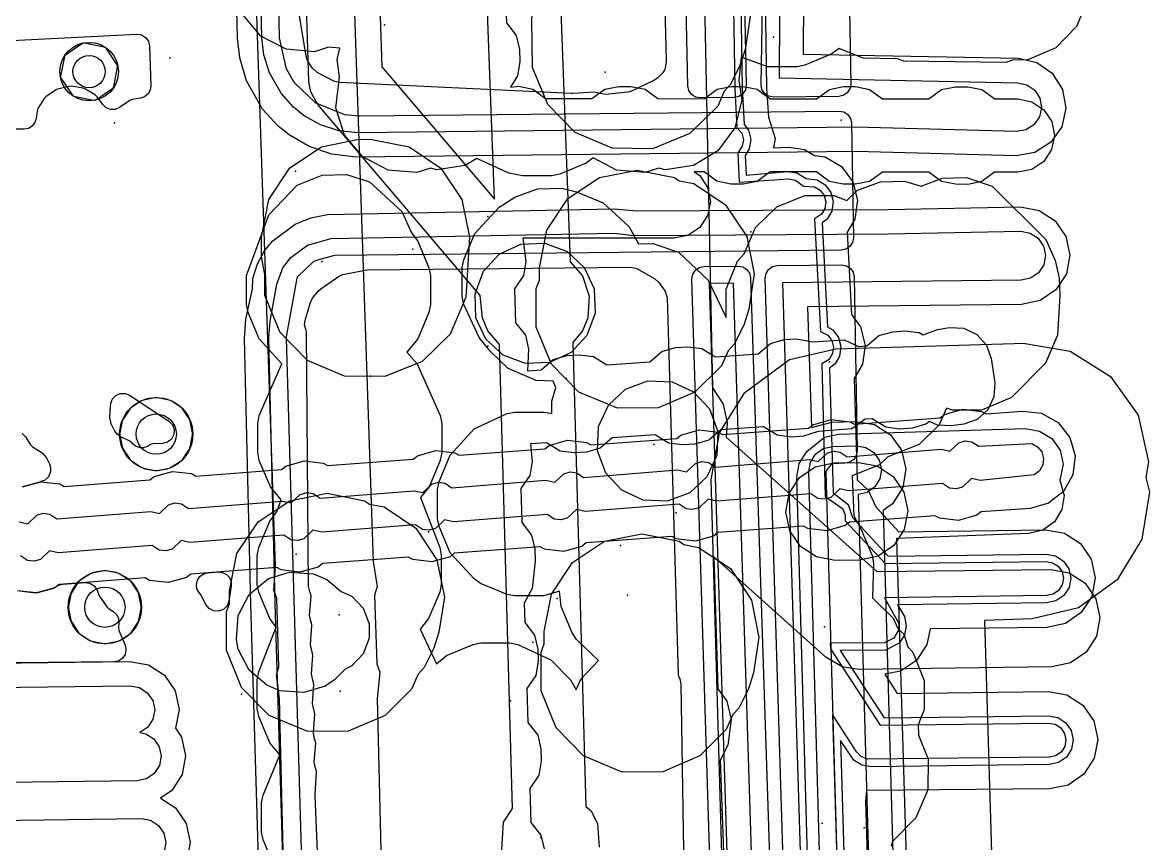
# Model space of a CAD drawing. Header units: metres. Extents: x 17722 to 17999, y 13535 to 15917.
# Drawn here: x 17804.98 to 17851.13, y 14642.49 to 14676.13 of the extents above; entities that cross this region are included whole.
import ezdxf

# ---------------------------------------------------------------- set-up
doc = ezdxf.new("R2010")
doc.units = ezdxf.units.M
for name, color, linetype in [('AI_GREENING_ALLOWED_ZONE', 4, 'Continuous'), ('AI_GREENING_EXCLUSIONS', 1, 'Continuous'), ('AI_GREENING_LAWN', 82, 'Continuous'), ('AI_GREENING_REJECTED', 6, 'Continuous'), ('AI_GREENING_SHRUBS', 92, 'Continuous')]:
    doc.layers.add(name, color=color, linetype=linetype)

# ---------------------------------------------------------------- blocks, each defined once
blk = doc.blocks.new('AI_SHRUB')
for radius in [1, 0.55]:
    blk.add_circle((0, 0), radius)

msp = doc.modelspace()

# ---------------------------------------------------------------- linework, layer by layer
at = {"layer": 'AI_GREENING_ALLOWED_ZONE'}
for points in [[(17804.266, 14675.38), (17809.653, 14675.649), (17809.848, 14675.62), (17810.017, 14675.517), (17810.133, 14675.357), (17810.178, 14675.165), (17810.23, 14673.535), (17810.203, 14673.356), (17810.115, 14673.199), (17809.976, 14673.083), (17809.805, 14673.024), (17809.472, 14672.974), (17809.369, 14672.933), (17808.949, 14672.645), (17808.772, 14672.568), (17808.579, 14672.564), (17808.399, 14672.633), (17808.259, 14672.766), (17808.035, 14673.078), (17807.965, 14673.144), (17807.552, 14673.401), (17807.461, 14673.436), (17806.981, 14673.515), (17806.885, 14673.512), (17806.41, 14673.402), (17806.322, 14673.362), (17805.927, 14673.079), (17805.86, 14673.008), (17805.607, 14672.601), (17805.571, 14672.498), (17805.538, 14672.198), (17805.485, 14672.024), (17805.374, 14671.881), (17805.219, 14671.786), (17805.041, 14671.753), (17804.352, 14671.753)], [(17804.967, 14659.294), (17805.092, 14659.157), (17805.297, 14658.826), (17805.373, 14658.748), (17805.778, 14658.489), (17805.955, 14658.292), (17806.079, 14658.045), (17806.126, 14657.895), (17806.125, 14657.738), (17806.121, 14657.714), (17806.038, 14657.511), (17805.876, 14657.363), (17805.723, 14657.316), (17805.724, 14657.313), (17804.973, 14657.101)], [(17804.857, 14652.837), (17805.501, 14652.761), (17805.598, 14652.769), (17806.254, 14652.954), (17806.34, 14652.997), (17806.358, 14653.012), (17806.486, 14653.085), (17806.63, 14653.118), (17807.527, 14653.185), (17807.735, 14653.157), (17807.913, 14653.045), (17808.029, 14652.87), (17808.119, 14652.642), (17808.147, 14652.59), (17808.44, 14652.177), (17808.51, 14652.111), (17808.691, 14651.996), (17808.822, 14651.877), (17808.903, 14651.719), (17808.924, 14651.543), (17808.91, 14651.304), (17808.929, 14651.192), (17809.173, 14650.621), (17809.213, 14650.43), (17809.177, 14650.238), (17809.07, 14650.075), (17808.909, 14649.965), (17808.717, 14649.925), (17804.707, 14649.887)]]:
    msp.add_lwpolyline(points, dxfattribs=at)
for points in [[(17808.591, 14660.453), (17808.59, 14660.528), (17808.663, 14660.709), (17808.8, 14660.848), (17808.98, 14660.924), (17809.175, 14660.926), (17809.355, 14660.852), (17810.97, 14659.794), (17811.117, 14659.645), (17811.191, 14659.45), (17811.178, 14659.241), (17811.081, 14659.056), (17810.916, 14658.927), (17810.713, 14658.876), (17810.33, 14658.863), (17810.22, 14658.833), (17810.09, 14658.761), (17809.923, 14658.706), (17809.748, 14658.711), (17809.585, 14658.776), (17809.455, 14658.893), (17809.449, 14658.901), (17809.366, 14658.969), (17808.979, 14659.168), (17808.852, 14659.261), (17808.761, 14659.389), (17808.61, 14659.69), (17808.557, 14659.939), (17808.583, 14660.454), (17808.591, 14660.453)], [(17812.208, 14652.767), (17812.121, 14652.925), (17812.096, 14653.104), (17812.136, 14653.281), (17812.236, 14653.431), (17812.383, 14653.536), (17812.558, 14653.582), (17812.988, 14653.614), (17813.166, 14653.595), (17813.326, 14653.515), (17813.448, 14653.384), (17813.515, 14653.218), (17813.52, 14653.039), (17813.425, 14652.422), (17813.351, 14652.227), (17813.203, 14652.08), (17813.009, 14652.005), (17812.8, 14652.016), (17812.615, 14652.111), (17812.484, 14652.274), (17812.28, 14652.679), (17812.208, 14652.767)]]:
    msp.add_lwpolyline(points, close=True, dxfattribs=at)
at = {"layer": 'AI_GREENING_EXCLUSIONS'}
for points in [[(17836.976, 14679.4), (17836.945, 14674.831), (17845.753, 14674.661), (17846.515, 14674.493), (17847.155, 14674.046), (17847.575, 14673.389), (17847.711, 14672.62), (17847.543, 14671.858), (17847.097, 14671.218), (17846.439, 14670.798), (17845.671, 14670.662), (17839.103, 14670.838), (17818.632, 14670.607), (17817.643, 14670.735), (17816.722, 14671.047), (17815.893, 14671.523), (17815.447, 14671.879), (17814.804, 14672.576), (17814.143, 14673.744), (17813.87, 14674.685), (17813.782, 14675.482), (17812.802, 14717.403)], [(17836.006, 14681.703), (17835.973, 14673.861), (17845.732, 14673.661), (17846.113, 14673.577), (17846.433, 14673.354), (17846.643, 14673.025), (17846.712, 14672.641), (17846.628, 14672.26), (17846.404, 14671.94), (17846.075, 14671.73), (17845.691, 14671.661), (17839.108, 14671.842), (17818.722, 14671.603), (17817.927, 14671.694), (17817.186, 14671.933), (17816.517, 14672.304), (17816.071, 14672.66), (17815.564, 14673.226), (17815.092, 14674.06), (17814.863, 14674.808), (17814.782, 14675.505), (17813.802, 14717.432)], [(17832.471, 14698.025), (17833.233, 14661.154), (17833.679, 14660.496), (17833.831, 14659.731), (17833.803, 14659.144), (17839.961, 14653.627), (17847.08, 14653.721), (17847.848, 14653.579), (17848.502, 14653.154), (17848.944, 14652.511), (17849.107, 14651.748), (17848.965, 14650.981), (17848.54, 14650.326), (17847.897, 14649.884), (17847.133, 14649.722), (17839.234, 14649.617), (17838.544, 14649.73), (17837.872, 14650.128), (17833.29, 14654.234), (17833.459, 14648.832), (17833.821, 14648.326), (17833.997, 14647.566), (17833.863, 14646.518), (17833.551, 14645.899), (17834.087, 14631.212)], [(17819.464, 14681.35), (17819.69, 14674.316), (17824.309, 14668.887), (17823.692, 14685.336)], [(17826.69, 14685.434), (17827.407, 14666.326), (17827.905, 14665.75), (17828.19, 14664.917), (17828.131, 14664.031), (17827.905, 14663.49), (17827.515, 14663.022), (17828.044, 14644.009), (17828.262, 14643.821), (17828.526, 14643.299), (17828.597, 14642.339)], [(17816.243, 14617.822), (17815.502, 14648.43), (17815.374, 14649.404), (17815.471, 14649.714), (17815.437, 14651.136), (17815.389, 14652.536), (17815.268, 14652.851), (17815.343, 14653.866), (17814.365, 14682.457)], [(17816.243, 14617.822), (17815.502, 14648.43), (17815.374, 14649.404), (17815.471, 14649.714), (17815.437, 14651.136), (17815.389, 14652.536), (17815.268, 14652.851), (17815.343, 14653.866), (17814.365, 14682.457)], [(17818.378, 14682.123), (17819.339, 14654.046), (17819.499, 14653.015), (17819.395, 14652.665), (17819.482, 14649.85), (17819.607, 14649.509), (17819.503, 14648.435), (17820.242, 14617.931)], [(17818.378, 14682.123), (17819.339, 14654.046), (17819.499, 14653.015), (17819.395, 14652.665), (17819.482, 14649.85), (17819.607, 14649.509), (17819.503, 14648.435), (17820.242, 14617.931)], [(17834.019, 14681.662), (17834.153, 14673.427), (17834.239, 14671.832), (17834.435, 14671.59), (17834.5, 14671.325), (17834.458, 14671.055), (17834.272, 14670.79), (17834.323, 14669.59), (17836.369, 14669.725), (17836.637, 14669.672), (17836.958, 14669.426), (17837.417, 14669.396), (17837.651, 14669.257), (17837.815, 14669.038), (17837.882, 14668.774), (17837.843, 14668.503), (17837.704, 14668.268), (17837.418, 14668.088), (17837.663, 14663.463), (17837.966, 14663.314), (17838.13, 14663.095), (17838.197, 14662.831), (17838.158, 14662.56), (17838.019, 14662.325), (17837.718, 14662.141), (17837.854, 14656.703), (17838.555, 14656.208), (17838.668, 14655.959), (17838.677, 14655.715), (17840.305, 14653.957), (17846.901, 14654.044), (17847.169, 14653.994), (17847.398, 14653.846), (17847.553, 14653.62), (17847.61, 14653.353), (17847.56, 14653.085), (17847.412, 14652.856), (17847.186, 14652.701), (17846.919, 14652.644), (17840.285, 14652.556), (17840.863, 14651.506), (17840.851, 14651.233), (17840.667, 14650.905), (17840.278, 14650.707), (17838.06, 14650.693), (17838.066, 14650.463), (17840.101, 14647.33), (17847.005, 14647.421), (17847.274, 14647.372), (17847.503, 14647.223), (17847.658, 14646.998), (17847.715, 14646.731), (17847.665, 14646.462), (17847.516, 14646.233), (17847.291, 14646.078), (17847.024, 14646.022), (17839.579, 14645.94), (17839.328, 14646.048), (17839.137, 14646.244), (17838.147, 14647.769), (17839.851, 14590.662)], [(17824.608, 14642.228), (17824.674, 14643.364), (17825.045, 14643.924), (17824.516, 14662.931), (17824.035, 14663.49), (17823.809, 14664.031), (17823.724, 14664.945), (17817.065, 14672.772), (17816.78, 14673.283), (17816.708, 14673.696), (17816.466, 14681.254)], [(17834.325, 14681.427), (17834.453, 14673.434), (17834.536, 14671.951), (17834.708, 14671.717), (17834.8, 14671.338), (17834.74, 14670.952), (17834.577, 14670.685), (17834.612, 14669.867), (17836.302, 14670.023), (17836.689, 14669.972), (17837.076, 14669.732), (17837.517, 14669.679), (17837.852, 14669.48), (17838.086, 14669.168), (17838.182, 14668.789), (17838.126, 14668.403), (17837.927, 14668.068), (17837.727, 14667.919), (17837.953, 14663.664), (17838.167, 14663.537), (17838.401, 14663.225), (17838.497, 14662.846), (17838.441, 14662.46), (17838.242, 14662.125), (17838.023, 14661.962), (17838.176, 14656.857), (17838.798, 14656.383), (17838.967, 14655.844), (17840.434, 14654.259), (17846.897, 14654.344), (17847.281, 14654.273), (17847.608, 14654.06), (17847.829, 14653.739), (17847.91, 14653.357), (17847.839, 14652.974), (17847.626, 14652.646), (17847.305, 14652.425), (17846.923, 14652.344), (17840.815, 14652.263), (17841.094, 14651.784), (17841.171, 14651.401), (17841.096, 14651.018), (17840.88, 14650.693), (17840.325, 14650.411), (17838.469, 14650.394), (17840.263, 14647.632), (17847.002, 14647.721), (17847.385, 14647.65), (17847.712, 14647.438), (17847.933, 14647.116), (17848.015, 14646.735), (17847.944, 14646.351), (17847.731, 14646.024), (17847.41, 14645.803), (17847.028, 14645.722), (17839.738, 14645.625), (17839.354, 14645.696), (17839.027, 14645.909), (17838.479, 14646.707), (17840.151, 14590.671)], [(17835.337, 14680.905), (17835.453, 14673.456), (17835.53, 14672.254), (17835.799, 14671.38), (17835.738, 14670.987), (17836.369, 14671.025), (17837.009, 14670.92), (17837.418, 14670.684), (17837.85, 14670.622), (17838.521, 14670.224), (17838.988, 14669.599), (17839.18, 14668.842), (17839.069, 14668.07), (17838.749, 14667.532), (17838.928, 14664.157), (17839.303, 14663.656), (17839.495, 14662.899), (17839.384, 14662.127), (17839.036, 14661.542), (17839.16, 14657.386), (17839.609, 14656.968), (17839.922, 14656.284), (17840.866, 14655.264), (17846.884, 14655.344), (17847.651, 14655.202), (17848.305, 14654.777), (17848.748, 14654.134), (17848.91, 14653.371), (17848.768, 14652.603), (17848.343, 14651.949), (17847.7, 14651.507), (17846.937, 14651.344), (17842.147, 14651.281), (17842.021, 14650.638), (17841.589, 14649.988), (17840.941, 14649.553), (17840.293, 14649.422), (17840.801, 14648.64), (17846.988, 14648.721), (17847.756, 14648.579), (17848.41, 14648.154), (17848.852, 14647.511), (17849.015, 14646.748), (17848.872, 14645.981), (17848.448, 14645.326), (17847.804, 14644.884), (17847.041, 14644.722), (17839.54, 14644.664), (17839.504, 14644.214), (17841.15, 14590.7)], [(17824.75, 14677.503), (17824.793, 14676.109), (17825.195, 14675.594), (17825.326, 14675.024), (17825.342, 14674.524), (17825.245, 14673.947), (17824.956, 14673.484), (17825.299, 14673.515), (17825.873, 14673.4), (17826.399, 14673.014), (17828.296, 14673.012), (17828.824, 14673.397), (17829.398, 14673.511), (17829.898, 14673.51), (17830.472, 14673.396), (17830.998, 14673.009), (17832.895, 14673.007), (17833.423, 14673.393), (17833.997, 14673.506), (17834.497, 14673.506), (17835.071, 14673.391), (17835.598, 14673.005), (17837.494, 14673.003), (17838.022, 14673.388), (17838.596, 14673.502), (17839.096, 14673.501), (17839.67, 14673.386), (17840.197, 14673), (17842.094, 14672.998), (17842.621, 14673.383), (17843.195, 14673.497), (17843.695, 14673.496), (17844.269, 14673.382), (17844.796, 14672.995), (17845.744, 14672.994), (17846.318, 14672.879), (17846.805, 14672.554), (17847.129, 14672.067), (17847.243, 14671.493), (17847.128, 14670.919), (17846.802, 14670.432), (17846.315, 14670.108), (17845.741, 14669.994), (17844.793, 14669.995), (17844.265, 14669.61), (17843.691, 14669.496), (17843.191, 14669.497), (17842.617, 14669.612), (17842.091, 14669.998), (17840.194, 14670), (17839.666, 14669.615), (17839.092, 14669.501), (17838.592, 14669.502), (17838.018, 14669.616), (17837.491, 14670.003), (17835.595, 14670.005), (17835.067, 14669.619), (17834.493, 14669.506), (17833.993, 14669.506), (17833.419, 14669.621), (17832.892, 14670.007), (17832.483, 14670.008), (17832.713, 14669.854), (17833.038, 14669.367), (17833.152, 14668.793), (17833.038, 14668.219), (17832.713, 14667.732), (17832.226, 14667.407), (17831.652, 14667.293), (17825.473, 14667.293), (17825.594, 14666.335), (17825.498, 14665.757), (17825.128, 14665.218), (17825.171, 14663.825), (17825.573, 14663.31), (17825.705, 14662.74), (17825.657, 14661.858), (17826.217, 14661.899), (17826.714, 14662.323), (17827.279, 14662.479), (17827.777, 14662.516), (17828.358, 14662.444), (17828.912, 14662.098), (17830.664, 14662.227), (17831.161, 14662.65), (17831.725, 14662.806), (17832.224, 14662.843), (17832.805, 14662.771), (17833.359, 14662.425), (17835.111, 14662.554), (17835.608, 14662.977), (17836.172, 14663.133), (17836.671, 14663.17), (17837.345, 14663.045), (17838.633, 14663.132), (17839.218, 14662.856), (17839.557, 14662.881), (17840.055, 14663.304), (17840.619, 14663.46), (17841.118, 14663.497), (17841.698, 14663.425), (17841.87, 14663.328), (17842.455, 14663.555), (17842.95, 14663.627), (17843.534, 14663.597), (17844.063, 14663.345), (17844.455, 14662.911), (17844.65, 14662.359), (17844.795, 14661.37), (17844.765, 14660.785), (17844.513, 14660.257), (17844.079, 14659.865), (17843.527, 14659.669), (17843.032, 14659.597), (17842.448, 14659.627), (17842.125, 14659.781), (17841.975, 14659.664), (17841.411, 14659.508), (17840.912, 14659.471), (17840.332, 14659.543), (17839.778, 14659.889), (17839.493, 14659.868), (17838.94, 14659.482), (17837.568, 14659.367), (17836.964, 14659.181), (17836.466, 14659.144), (17835.885, 14659.216), (17835.331, 14659.562), (17833.579, 14659.433), (17833.082, 14659.01), (17832.518, 14658.854), (17832.019, 14658.817), (17831.438, 14658.889), (17830.884, 14659.235), (17829.132, 14659.106), (17828.635, 14658.682), (17828.071, 14658.526), (17827.572, 14658.49), (17826.991, 14658.561), (17826.437, 14658.907), (17825.781, 14658.859), (17825.846, 14658.145), (17825.75, 14657.568), (17825.381, 14657.029), (17825.424, 14655.635), (17825.825, 14655.12), (17825.957, 14654.55), (17825.973, 14654.05), (17825.856, 14652.934), (17825.525, 14652.334), (17825.55, 14651.541), (17825.952, 14651.026), (17826.083, 14650.455), (17826.099, 14649.956), (17826.002, 14649.378), (17825.633, 14648.839), (17825.676, 14647.446), (17826.078, 14646.931), (17826.21, 14646.361), (17826.225, 14645.861), (17826.128, 14645.284), (17825.759, 14644.745), (17825.802, 14643.351), (17826.204, 14642.836), (17826.336, 14642.266)], [(17848.597, 14677.042), (17848.143, 14675.959), (17847.294, 14675.091), (17846.154, 14674.599), (17845.526, 14674.585), (17845.251, 14674.485), (17841.075, 14674.55), (17840.819, 14674.642), (17839.405, 14674.669), (17838.42, 14675.066), (17838.101, 14674.834), (17837.018, 14674.38), (17836.695, 14674.315), (17835.508, 14674.315), (17834.407, 14674.706), (17834.321, 14673.746), (17834.44, 14672.942), (17834.155, 14671.807), (17833.457, 14670.867), (17832.452, 14670.266), (17831.295, 14670.095), (17831.04, 14670.159), (17830.473, 14669.98), (17829.307, 14670.08), (17828.352, 14670.576), (17828.06, 14670.369), (17826.977, 14669.916), (17826.654, 14669.851), (17825.467, 14669.851), (17824.895, 14669.957), (17823.59, 14670.56), (17823.099, 14670.266), (17821.941, 14670.095), (17821.686, 14670.159), (17821.12, 14669.98), (17819.953, 14670.08), (17818.914, 14670.619), (17818.161, 14671.515), (17817.807, 14672.631), (17817.962, 14673.902), (17817.858, 14674.607), (17817.976, 14675.079), (17817.505, 14675.111), (17816.938, 14674.932), (17815.772, 14675.032), (17814.733, 14675.571), (17813.979, 14676.467)], [(17815.284, 14641.559), (17814.831, 14642.642), (17814.766, 14642.965), (17814.766, 14644.152), (17814.831, 14644.475), (17815.512, 14646.12), (17815.11, 14646.607), (17814.657, 14647.69), (17814.592, 14648.013), (17814.592, 14649.2), (17814.657, 14649.523), (17815.368, 14651.355), (17815.107, 14651.702), (17814.654, 14652.785), (17814.589, 14653.107), (17814.589, 14654.295), (17814.654, 14654.617), (17815.107, 14655.701), (17815.395, 14656.074), (17815.574, 14656.57), (17815.126, 14657.103), (17814.673, 14658.187), (17814.608, 14658.509), (17814.608, 14659.697), (17814.673, 14660.019), (17815.602, 14662.147), (17814.669, 14663.166), (17814.216, 14664.249), (17814.151, 14664.571), (17814.151, 14665.759), (17815.058, 14668.242), (17816.218, 14669.464), (17817.248, 14669.871), (17818.242, 14669.898), (17819.191, 14669.598), (17820.516, 14668.387), (17820.906, 14667.515), (17820.906, 14667.515), (17821.171, 14667.165), (17821.624, 14666.081), (17821.689, 14665.759), (17821.689, 14664.571), (17821.624, 14664.249), (17821.171, 14663.166), (17820.71, 14662.619), (17821.144, 14662.143), (17822.081, 14660.019), (17822.146, 14659.697), (17822.146, 14658.509), (17822.081, 14658.187), (17821.628, 14657.103), (17821.274, 14656.664), (17822.062, 14654.617), (17822.127, 14654.295), (17822.127, 14653.107), (17822.062, 14652.785), (17821.609, 14651.702), (17821.258, 14651.265), (17821.927, 14649.852), (17822.346, 14650.186), (17823.429, 14650.639), (17823.752, 14650.704), (17824.939, 14650.704), (17825.262, 14650.639), (17826.608, 14650.009), (17827.419, 14649.198), (17827.659, 14648.786), (17827.838, 14649.218), (17828.565, 14649.983), (17827.668, 14650.852), (17827.49, 14651.116), (17827.037, 14652.199), (17826.972, 14652.828), (17826.333, 14652.63), (17825.146, 14652.63), (17824.823, 14652.695), (17823.74, 14653.148), (17823.476, 14653.326), (17822.488, 14654.4), (17822.035, 14655.483), (17821.97, 14655.805), (17821.97, 14656.993), (17822.035, 14657.315), (17822.488, 14658.399), (17823.476, 14659.472), (17824.823, 14660.103), (17825.146, 14660.168), (17826.333, 14660.168), (17826.658, 14660.102), (17826.658, 14660.619), (17826.82, 14661.173), (17826.71, 14661.436), (17826.014, 14661.454), (17824.863, 14661.952), (17824.13, 14662.656), (17823.683, 14663.227), (17823.052, 14664.573), (17822.987, 14664.896), (17822.987, 14666.083), (17823.052, 14666.406), (17823.505, 14667.489), (17824.493, 14668.563), (17825.138, 14668.965), (17826.069, 14669.315), (17827.063, 14669.342), (17827.672, 14669.194), (17828.755, 14668.74), (17829.829, 14667.752), (17830.199, 14667.059), (17830.787, 14667.075), (17831.837, 14666.723), (17833.061, 14665.564), (17833.795, 14664.04), (17833.795, 14665.202), (17834.263, 14666.355), (17834.535, 14666.646), (17835.002, 14667.728), (17835.87, 14668.577), (17837.023, 14669.045), (17838.211, 14669.045), (17838.741, 14668.838), (17839.181, 14669.255), (17840.112, 14669.605), (17841.106, 14669.632), (17841.778, 14669.419), (17842.642, 14669.744), (17843.636, 14669.771), (17844.686, 14669.419), (17846.888, 14667.234), (17847.274, 14666.378), (17847.429, 14665.659), (17847.468, 14664.942), (17847.374, 14663.316), (17846.876, 14662.165), (17845.488, 14660.757), (17844.256, 14660.242), (17843.068, 14660.242), (17842.818, 14660.329), (17842.517, 14659.645), (17841.706, 14658.834), (17840.415, 14658.328), (17840.078, 14658.01), (17838.958, 14657.549), (17839.019, 14655.911), (17839.318, 14655.375), (17839.771, 14654.292), (17839.836, 14653.969), (17839.79, 14652.551), (17840.634, 14651.718), (17840.823, 14651.301), (17841.072, 14651.064), (17841.232, 14650.552), (17841.439, 14650.323), (17841.907, 14649.17), (17841.907, 14647.982), (17841.655, 14647.345), (17841.673, 14646.922), (17842.068, 14645.942), (17842.054, 14644.684), (17841.562, 14643.544), (17840.59, 14642.557), (17840.554, 14642.382)], [(17816.861, 14568.122), (17814.324, 14652.287), (17814.07, 14663.179), (17814.12, 14663.972), (17814.395, 14665.217), (17814.414, 14665.64), (17814.605, 14666.246), (17814.891, 14666.768), (17815.234, 14667.18), (17816.139, 14667.864), (17816.788, 14668.128), (17817.466, 14668.263), (17829.206, 14668.498), (17830.141, 14668.409), (17840.426, 14668.464), (17845.853, 14668.572), (17846.62, 14668.428), (17847.273, 14668.001), (17847.714, 14667.357), (17847.874, 14666.593), (17847.73, 14665.826), (17847.303, 14665.173), (17846.659, 14664.733), (17845.896, 14664.572), (17837.132, 14664.478), (17837.29, 14659.529), (17838.122, 14659.754), (17839.098, 14659.783), (17839.868, 14659.653), (17840.529, 14659.238), (17840.982, 14658.602), (17841.156, 14657.842), (17841.026, 14657.072), (17840.612, 14656.411), (17840.227, 14656.137), (17841.133, 14624.119)], [(17817.868, 14568.054), (17815.324, 14652.324), (17815.069, 14663.203), (17815.117, 14663.896), (17815.385, 14665.401), (17815.636, 14666.079), (17815.964, 14666.497), (17816.646, 14667.002), (17817.62, 14667.275), (17829.225, 14667.499), (17830.019, 14667.407), (17840.437, 14667.464), (17845.863, 14667.572), (17846.247, 14667.5), (17846.574, 14667.287), (17846.794, 14666.965), (17846.874, 14666.583), (17846.802, 14666.199), (17846.589, 14665.872), (17846.267, 14665.652), (17845.885, 14665.572), (17836.102, 14665.467), (17837.383, 14624.111)], [(17835.422, 14623.578), (17834.101, 14665.446), (17833.101, 14665.436), (17836.253, 14563.714)], [(17834.164, 14622.914), (17833.187, 14657.392), (17833.521, 14659.314), (17834.565, 14660.962), (17836.391, 14662.324), (17838.293, 14662.76), (17845.598, 14662.974), (17845.957, 14662.985), (17847.881, 14662.66), (17849.534, 14661.624), (17850.665, 14660.034), (17851.101, 14658.133), (17850.991, 14657.481), (17851.134, 14656.882), (17850.827, 14654.956), (17849.806, 14653.293), (17848.227, 14652.148), (17846.329, 14651.694), (17844.371, 14651.619), (17846.909, 14567.927)], [(17804.973, 14657.101), (17805.724, 14657.313), (17806.499, 14657.221), (17806.676, 14657.122), (17810.19, 14657.386), (17810.367, 14657.525), (17811.118, 14657.737), (17811.893, 14657.645), (17812.07, 14657.546), (17815.585, 14657.81), (17815.762, 14657.949), (17816.513, 14658.161), (17817.288, 14658.069), (17817.465, 14657.97), (17820.98, 14658.234), (17821.157, 14658.373), (17821.908, 14658.585), (17822.683, 14658.493), (17822.86, 14658.394), (17826.374, 14658.658), (17826.551, 14658.797), (17827.302, 14659.009), (17828.077, 14658.917), (17828.254, 14658.818), (17831.769, 14659.081), (17831.946, 14659.221), (17832.697, 14659.433), (17833.472, 14659.341), (17833.649, 14659.242), (17837.164, 14659.505), (17837.341, 14659.645), (17838.092, 14659.857), (17838.867, 14659.765), (17839.044, 14659.666), (17842.558, 14659.929), (17842.735, 14660.069), (17843.486, 14660.281), (17844.261, 14660.189), (17844.439, 14660.09), (17845.94, 14660.208), (17846.715, 14660.116), (17847.396, 14659.734), (17847.879, 14659.122), (17848.091, 14658.37), (17847.999, 14657.596), (17847.618, 14656.915), (17847.005, 14656.432), (17846.254, 14656.22), (17844.241, 14656.074), (17844.064, 14655.935), (17843.313, 14655.723), (17842.538, 14655.815), (17842.361, 14655.914), (17838.846, 14655.65), (17838.669, 14655.511), (17837.918, 14655.299), (17837.143, 14655.391), (17836.966, 14655.49), (17833.452, 14655.226), (17833.275, 14655.087), (17832.524, 14654.875), (17831.749, 14654.967), (17831.572, 14655.066), (17828.057, 14654.802), (17827.88, 14654.663), (17827.129, 14654.451), (17826.354, 14654.543), (17826.177, 14654.642), (17822.662, 14654.378), (17822.485, 14654.239), (17821.734, 14654.027), (17820.959, 14654.119), (17820.782, 14654.218), (17817.268, 14653.954), (17817.091, 14653.815), (17816.34, 14653.603), (17815.565, 14653.695), (17815.388, 14653.794), (17811.873, 14653.53), (17811.696, 14653.391), (17810.945, 14653.179), (17810.17, 14653.271), (17809.993, 14653.37), (17806.478, 14653.106), (17806.301, 14652.967), (17805.55, 14652.755), (17804.775, 14652.847)], [(17837.663, 14623.019), (17836.686, 14657.478), (17836.787, 14658.054), (17837.1, 14658.549), (17837.825, 14659.131), (17838.395, 14659.262), (17846.059, 14659.486), (17846.636, 14659.389), (17847.132, 14659.078), (17847.472, 14658.601), (17847.603, 14658.031), (17847.457, 14657.377), (17847.637, 14656.748), (17847.545, 14656.17), (17847.238, 14655.671), (17846.764, 14655.328), (17846.195, 14655.192), (17840.767, 14654.983), (17843.515, 14564.357)], [(17804.834, 14655.673), (17805.193, 14655.592), (17805.563, 14655.943), (17805.826, 14656.017), (17806.097, 14655.985), (17806.38, 14655.795), (17810.229, 14656.097), (17810.588, 14656.016), (17810.957, 14656.367), (17811.22, 14656.441), (17811.491, 14656.409), (17811.774, 14656.219), (17815.624, 14656.521), (17815.982, 14656.44), (17816.352, 14656.791), (17816.615, 14656.865), (17816.886, 14656.833), (17817.169, 14656.643), (17821.018, 14656.945), (17821.377, 14656.864), (17821.747, 14657.215), (17822.01, 14657.289), (17822.281, 14657.257), (17822.564, 14657.066), (17826.413, 14657.369), (17826.772, 14657.288), (17827.141, 14657.639), (17827.404, 14657.713), (17827.676, 14657.681), (17827.958, 14657.49), (17831.808, 14657.793), (17832.166, 14657.712), (17832.536, 14658.063), (17832.799, 14658.137), (17833.07, 14658.105), (17833.353, 14657.914), (17837.203, 14658.217), (17837.561, 14658.136), (17837.931, 14658.487), (17838.194, 14658.561), (17838.465, 14658.528), (17838.748, 14658.338), (17842.597, 14658.641), (17842.956, 14658.56), (17843.325, 14658.91), (17843.588, 14658.985), (17843.86, 14658.952), (17844.143, 14658.762), (17846.313, 14658.879), (17846.552, 14658.746), (17846.721, 14658.531), (17846.795, 14658.269), (17846.763, 14657.997), (17846.629, 14657.759), (17846.415, 14657.59), (17844.202, 14657.363), (17843.844, 14657.444), (17843.474, 14657.093), (17843.211, 14657.019), (17842.94, 14657.051), (17842.657, 14657.241), (17838.808, 14656.939), (17838.449, 14657.02), (17838.079, 14656.669), (17837.816, 14656.595), (17837.545, 14656.627), (17837.262, 14656.817), (17833.413, 14656.515), (17833.054, 14656.596), (17832.685, 14656.245), (17832.422, 14656.171), (17832.151, 14656.203), (17831.868, 14656.393), (17828.018, 14656.091), (17827.66, 14656.172), (17827.29, 14655.821), (17827.027, 14655.747), (17826.756, 14655.779), (17826.473, 14655.969), (17822.624, 14655.667), (17822.265, 14655.748), (17821.895, 14655.397), (17821.632, 14655.323), (17821.361, 14655.355), (17821.078, 14655.545), (17817.229, 14655.243), (17816.87, 14655.324), (17816.501, 14654.973), (17816.238, 14654.899), (17815.967, 14654.931), (17815.684, 14655.121), (17811.834, 14654.819), (17811.476, 14654.9), (17811.106, 14654.549), (17810.843, 14654.475), (17810.572, 14654.507), (17810.289, 14654.698), (17806.439, 14654.395), (17806.081, 14654.476), (17805.711, 14654.125), (17805.448, 14654.051), (17805.177, 14654.083), (17804.894, 14654.274)], [(17838.131, 14624.134), (17837.181, 14657.727), (17837.246, 14658.111), (17837.453, 14658.442), (17837.771, 14658.667), (17838.151, 14658.754), (17839.128, 14658.783), (17839.512, 14658.718), (17839.843, 14658.511), (17840.069, 14658.193), (17840.157, 14657.813), (17840.092, 14657.428), (17839.884, 14657.097), (17839.566, 14656.871), (17839.208, 14656.789), (17840.133, 14624.09)], [(17801.576, 14649.848), (17809.363, 14649.951), (17810.131, 14649.809), (17810.785, 14649.384), (17811.227, 14648.741), (17811.39, 14647.978), (17811.246, 14647.208), (17811.493, 14646.849), (17811.655, 14646.086), (17811.513, 14645.318), (17811.088, 14644.664), (17810.624, 14644.345), (17811.241, 14643.944), (17811.683, 14643.301), (17811.845, 14642.538), (17811.703, 14641.77)], [(17801.487, 14648.847), (17809.376, 14648.951), (17809.76, 14648.88), (17810.087, 14648.668), (17810.308, 14648.346), (17810.39, 14647.964), (17810.319, 14647.581), (17810.106, 14647.254), (17809.785, 14647.033), (17810.026, 14646.988), (17810.353, 14646.776), (17810.574, 14646.454), (17810.655, 14646.073), (17810.584, 14645.689), (17810.372, 14645.362), (17810.05, 14645.141), (17809.669, 14645.059), (17802.122, 14644.96)], [(17801.859, 14643.406), (17809.832, 14643.511), (17810.216, 14643.44), (17810.543, 14643.228), (17810.764, 14642.906), (17810.845, 14642.525), (17810.774, 14642.141)]]:
    msp.add_lwpolyline(points, dxfattribs=at)
for points in [[(17829.994, 14680.72), (17831.726, 14680.397), (17832.326, 14680.162), (17833.115, 14679.685), (17833.624, 14679.295), (17834.491, 14677.997), (17834.796, 14676.467), (17834.574, 14675.026), (17834.362, 14674.371), (17833.97, 14673.581), (17833.721, 14673.313), (17833.449, 14672.701), (17832.305, 14671.578), (17830.782, 14670.958), (17829.121, 14670.973), (17827.613, 14671.621), (17826.49, 14672.765), (17825.87, 14674.287), (17825.831, 14676.249), (17825.958, 14677.804), (17826.669, 14679.193), (17827.859, 14680.204), (17829.344, 14680.683), (17829.994, 14680.72)], [(17822.975, 14668.869), (17823.279, 14667.338), (17823.132, 14664.871), (17822.485, 14663.362), (17821.341, 14662.239), (17819.819, 14661.619), (17818.158, 14661.635), (17816.649, 14662.282), (17815.526, 14663.426), (17814.906, 14664.948), (17814.906, 14665.791), (17814.757, 14666.541), (17814.757, 14667.343), (17815.061, 14668.874), (17815.929, 14670.171), (17817.226, 14671.039), (17818.757, 14671.343), (17819.279, 14671.338), (17820.81, 14671.034), (17822.107, 14670.166), (17822.975, 14668.869)], [(17828.613, 14669.778), (17830.144, 14670.082), (17831.675, 14669.778), (17831.874, 14669.645), (17832.477, 14669.525), (17833.775, 14668.658), (17834.642, 14667.36), (17834.946, 14665.829), (17834.725, 14664.388), (17834.513, 14663.733), (17834.12, 14662.944), (17833.872, 14662.676), (17833.599, 14662.064), (17832.519, 14660.983), (17831.01, 14660.336), (17829.35, 14660.32), (17827.764, 14660.983), (17826.64, 14662.127), (17826.02, 14663.65), (17826.02, 14665.233), (17826.144, 14665.569), (17826.144, 14666.082), (17826.449, 14667.613), (17827.316, 14668.911), (17828.613, 14669.778)], [(17827.982, 14666.092), (17828.391, 14665.21), (17828.43, 14664.224), (17828.089, 14663.307), (17827.442, 14662.608), (17826.56, 14662.199), (17825.574, 14662.16), (17824.657, 14662.501), (17823.958, 14663.148), (17823.549, 14664.03), (17823.51, 14665.016), (17823.851, 14665.933), (17824.498, 14666.632), (17825.38, 14667.041), (17826.366, 14667.08), (17827.283, 14666.739), (17827.982, 14666.092)], [(17833.109, 14660.293), (17833.45, 14659.376), (17833.411, 14658.39), (17833.002, 14657.508), (17832.303, 14656.861), (17831.386, 14656.52), (17830.4, 14656.559), (17829.518, 14656.968), (17828.871, 14657.667), (17828.53, 14658.584), (17828.569, 14659.57), (17828.978, 14660.452), (17829.677, 14661.099), (17830.594, 14661.44), (17831.58, 14661.401), (17832.462, 14660.992), (17833.109, 14660.293)], [(17838.261, 14654.088), (17837.494, 14654.23), (17836.84, 14654.656), (17836.398, 14655.299), (17836.236, 14656.062), (17836.379, 14656.83), (17836.804, 14657.484), (17837.447, 14657.926), (17838.211, 14658.087), (17839.211, 14658.1), (17839.978, 14657.958), (17840.632, 14657.532), (17841.074, 14656.889), (17841.236, 14656.125), (17841.093, 14655.358), (17840.668, 14654.704), (17840.025, 14654.262), (17839.261, 14654.1), (17838.261, 14654.088)], [(17814.624, 14655.664), (17815.921, 14656.532), (17817.452, 14656.836), (17818.983, 14656.532), (17819.182, 14656.398), (17819.785, 14656.279), (17821.082, 14655.411), (17821.95, 14654.114), (17822.254, 14652.583), (17822.033, 14651.142), (17821.821, 14650.487), (17821.428, 14649.697), (17821.179, 14649.43), (17820.907, 14648.817), (17819.827, 14647.737), (17818.318, 14647.09), (17816.657, 14647.074), (17815.071, 14647.737), (17813.948, 14648.881), (17813.328, 14650.403), (17813.328, 14651.987), (17813.452, 14652.323), (17813.452, 14652.836), (17813.756, 14654.367), (17814.624, 14655.664)], [(17828.806, 14654.873), (17830.336, 14655.177), (17831.867, 14654.873), (17832.066, 14654.74), (17832.669, 14654.62), (17833.967, 14653.753), (17834.834, 14652.455), (17835.138, 14650.924), (17834.917, 14649.483), (17834.705, 14648.828), (17834.313, 14648.039), (17834.064, 14647.771), (17833.791, 14647.159), (17832.711, 14646.078), (17831.203, 14645.431), (17829.542, 14645.415), (17827.956, 14646.078), (17826.832, 14647.222), (17826.212, 14648.745), (17826.212, 14650.328), (17826.336, 14650.664), (17826.336, 14651.177), (17826.641, 14652.708), (17827.508, 14654.006), (17828.806, 14654.873)], [(17816.892, 14653.533), (17817.434, 14653.306), (17818.023, 14652.82), (17818.464, 14652.616), (17818.923, 14652.131), (17819.169, 14651.492), (17819.169, 14650.898), (17818.923, 14650.259), (17818.464, 14649.774), (17818.185, 14649.637), (17817.751, 14649.19), (17817.367, 14648.933), (17816.503, 14648.671), (17815.52, 14648.749), (17814.978, 14648.976), (17814.255, 14649.596), (17813.814, 14650.455), (17813.735, 14650.844), (17813.814, 14651.827), (17814.255, 14652.687), (17815.045, 14653.349), (17815.909, 14653.612), (17816.892, 14653.533)]]:
    msp.add_lwpolyline(points, close=True, dxfattribs=at)
at = {"layer": 'AI_GREENING_LAWN'}
for points in [[(17833.391, 14734.426), (17834.62, 14673.564), (17834.586, 14673.371), (17834.479, 14673.206), (17834.318, 14673.094), (17834.125, 14673.054), (17832.725, 14673.04), (17832.535, 14673.075), (17832.372, 14673.181), (17832.262, 14673.34), (17832.22, 14673.529), (17831.015, 14730.593)], [(17814.459, 14719.186), (17815.481, 14675.546), (17815.487, 14675.497), (17815.758, 14674.291), (17815.785, 14674.221), (17816.078, 14673.712), (17816.122, 14673.656), (17816.943, 14672.867), (17817.021, 14672.817), (17818.092, 14672.379), (17818.162, 14672.361), (17818.771, 14672.301), (17818.798, 14672.3), (17838.419, 14672.497), (17838.61, 14672.462), (17838.773, 14672.356), (17838.883, 14672.196), (17838.924, 14672.006), (17839.006, 14667.302), (17838.971, 14667.109), (17838.864, 14666.945), (17838.703, 14666.834), (17838.511, 14666.793), (17817.762, 14666.584), (17817.695, 14666.574), (17816.964, 14666.36), (17816.864, 14666.303), (17816.25, 14665.721), (17816.226, 14665.691), (17816.214, 14665.655), (17815.774, 14663.245), (17815.77, 14663.193), (17818.56, 14568.182)], [(17830.513, 14706.611), (17831.344, 14674.588), (17831.34, 14674.51), (17831.316, 14674.332), (17831.269, 14674.176), (17831.174, 14674.043), (17830.977, 14673.848), (17830.837, 14673.749), (17829.923, 14673.321), (17829.764, 14673.276), (17828.851, 14673.179), (17828.566, 14673.233), (17828.532, 14673.251), (17828.402, 14673.279), (17827.517, 14673.219), (17827.46, 14673.219), (17817.961, 14673.664), (17817.759, 14673.717), (17817.043, 14674.08), (17816.842, 14674.265), (17816.654, 14674.572), (17816.587, 14674.754), (17816.161, 14677.406)], [(17838.778, 14680.44), (17838.896, 14673.606), (17838.861, 14673.413), (17838.755, 14673.248), (17838.593, 14673.137), (17838.402, 14673.097), (17835.729, 14673.07), (17835.534, 14673.108), (17835.369, 14673.218), (17835.26, 14673.384), (17835.224, 14673.579), (17835.285, 14676.837)], [(17817.37, 14634.59), (17816.956, 14644.454), (17816.957, 14644.512), (17817.021, 14645.398), (17816.997, 14645.524), (17816.977, 14645.565), (17816.927, 14645.822), (17816.983, 14646.601), (17816.959, 14646.728), (17816.939, 14646.768), (17816.889, 14647.026), (17816.945, 14647.805), (17816.921, 14647.931), (17816.901, 14647.971), (17816.85, 14648.229), (17816.907, 14649.008), (17816.883, 14649.135), (17816.863, 14649.175), (17816.812, 14649.433), (17816.869, 14650.211), (17816.845, 14650.338), (17816.825, 14650.378), (17816.774, 14650.637), (17816.831, 14651.415), (17816.806, 14651.542), (17816.787, 14651.582), (17816.736, 14651.84), (17816.793, 14652.618), (17816.769, 14652.745), (17816.74, 14652.804), (17816.688, 14653.021), (17816.601, 14663.46), (17816.576, 14663.565), (17816.576, 14663.565), (17816.528, 14663.743), (17816.548, 14663.926), (17816.768, 14664.66), (17816.855, 14664.827), (17817.082, 14665.113), (17817.19, 14665.215), (17817.919, 14665.718), (17818.101, 14665.796), (17819.008, 14665.986), (17819.105, 14665.997), (17829.893, 14666.106), (17830.143, 14666.042), (17830.879, 14665.628), (17831.044, 14665.479), (17831.29, 14665.127), (17831.38, 14664.855), (17831.38, 14664.855), (17831.832, 14649.406), (17831.857, 14649.304), (17831.893, 14649.23), (17831.944, 14649.018), (17832.146, 14636.224)], [(17835.559, 14563.492), (17832.395, 14665.618), (17832.428, 14665.813), (17832.534, 14665.98), (17832.696, 14666.093), (17832.889, 14666.134), (17834.29, 14666.148), (17834.48, 14666.113), (17834.641, 14666.009), (17834.752, 14665.852), (17834.795, 14665.664), (17836.172, 14623.618)], [(17836.682, 14624.116), (17835.395, 14665.65), (17835.428, 14665.844), (17835.534, 14666.011), (17835.696, 14666.124), (17835.89, 14666.165), (17838.528, 14666.193), (17838.719, 14666.158), (17838.882, 14666.052), (17838.993, 14665.892), (17839.034, 14665.702), (17839.158, 14658.575), (17839.124, 14658.385), (17839.02, 14658.222), (17838.863, 14658.11), (17838.675, 14658.066), (17838.168, 14658.049), (17838.119, 14658.036), (17838.079, 14658.004), (17837.907, 14657.78), (17837.887, 14657.744), (17837.887, 14657.744), (17837.881, 14657.703), (17838.83, 14624.125)]]:
    msp.add_lwpolyline(points, dxfattribs=at)
for points in [[(17808.658, 14673.421), (17808.691, 14673.454), (17808.709, 14673.497), (17808.869, 14674.301), (17808.869, 14674.347), (17808.851, 14674.39), (17808.396, 14675.072), (17808.363, 14675.105), (17808.32, 14675.123), (17807.516, 14675.283), (17807.469, 14675.283), (17807.427, 14675.265), (17806.745, 14674.809), (17806.712, 14674.777), (17806.694, 14674.734), (17806.534, 14673.929), (17806.534, 14673.883), (17806.552, 14673.84), (17807.008, 14673.158), (17807.04, 14673.126), (17807.083, 14673.108), (17807.887, 14672.948), (17807.934, 14672.948), (17807.977, 14672.966), (17808.658, 14673.421)], [(17811.067, 14657.904), (17811.472, 14658.174), (17811.54, 14658.242), (17811.811, 14658.647), (17811.848, 14658.736), (17811.943, 14659.214), (17811.943, 14659.31), (17811.848, 14659.788), (17811.811, 14659.877), (17811.54, 14660.282), (17811.472, 14660.35), (17811.067, 14660.621), (17810.978, 14660.658), (17810.501, 14660.753), (17810.404, 14660.753), (17809.927, 14660.658), (17809.837, 14660.621), (17809.433, 14660.35), (17809.364, 14660.282), (17809.094, 14659.877), (17809.057, 14659.788), (17808.962, 14659.31), (17808.962, 14659.214), (17809.057, 14658.736), (17809.094, 14658.647), (17809.364, 14658.242), (17809.433, 14658.174), (17809.837, 14657.904), (17809.927, 14657.867), (17810.404, 14657.772), (17810.501, 14657.772), (17810.978, 14657.867), (17811.067, 14657.904)], [(17808.963, 14650.812), (17809.368, 14651.082), (17809.436, 14651.15), (17809.707, 14651.555), (17809.744, 14651.644), (17809.839, 14652.122), (17809.839, 14652.218), (17809.744, 14652.696), (17809.707, 14652.785), (17809.436, 14653.19), (17809.368, 14653.258), (17808.963, 14653.529), (17808.874, 14653.566), (17808.396, 14653.661), (17808.3, 14653.661), (17807.822, 14653.566), (17807.733, 14653.529), (17807.328, 14653.258), (17807.26, 14653.19), (17806.99, 14652.785), (17806.953, 14652.696), (17806.858, 14652.218), (17806.858, 14652.122), (17806.953, 14651.644), (17806.99, 14651.555), (17807.26, 14651.15), (17807.328, 14651.082), (17807.733, 14650.812), (17807.822, 14650.775), (17808.3, 14650.68), (17808.396, 14650.68), (17808.874, 14650.775), (17808.963, 14650.812)]]:
    msp.add_lwpolyline(points, close=True, dxfattribs=at)
at = {"layer": 'AI_GREENING_REJECTED'}
for p in [(17819.8, 14676.03), (17835.73, 14675.53), (17811.01, 14674.68), (17828.84, 14674.09), (17808.74, 14672.02), (17838.5, 14672.12), (17816.16, 14670.03), (17824.03, 14668.18), (17834.81, 14667.55), (17820.96, 14666.84), (17817.23, 14666.33), (17824.04, 14662.87), (17838.03, 14662.23), (17819.23, 14661.63), (17827.24, 14661.54), (17830.84, 14658.84), (17831.75, 14656.04), (17821.61, 14655.26), (17821.27, 14655.16), (17816.19, 14654.34), (17829.47, 14654.7), (17826.87, 14652.53), (17829.75, 14652.67), (17817.94, 14651.86), (17837.82, 14651.36), (17825.88, 14650.74), (17817.98, 14648.73), (17813.95, 14648.61), (17824.96, 14648.33), (17833.61, 14643.84), (17837.73, 14643.32), (17826.2, 14642.73), (17839.45, 14643.13)]:
    msp.add_point(p, dxfattribs=at)

# ---------------------------------------------------------------- block references
at = {"layer": 'AI_GREENING_SHRUBS'}
for p, xscale, yscale in [((17807.702, 14674.115), 1.2, 1.2), ((17810.452, 14659.262), 1.5, 1.5), ((17808.348, 14652.17), 1.5, 1.5)]:
    msp.add_blockref('AI_SHRUB', p, dxfattribs=dict(at, xscale=xscale, yscale=yscale))

doc.saveas('drawing.dxf')
